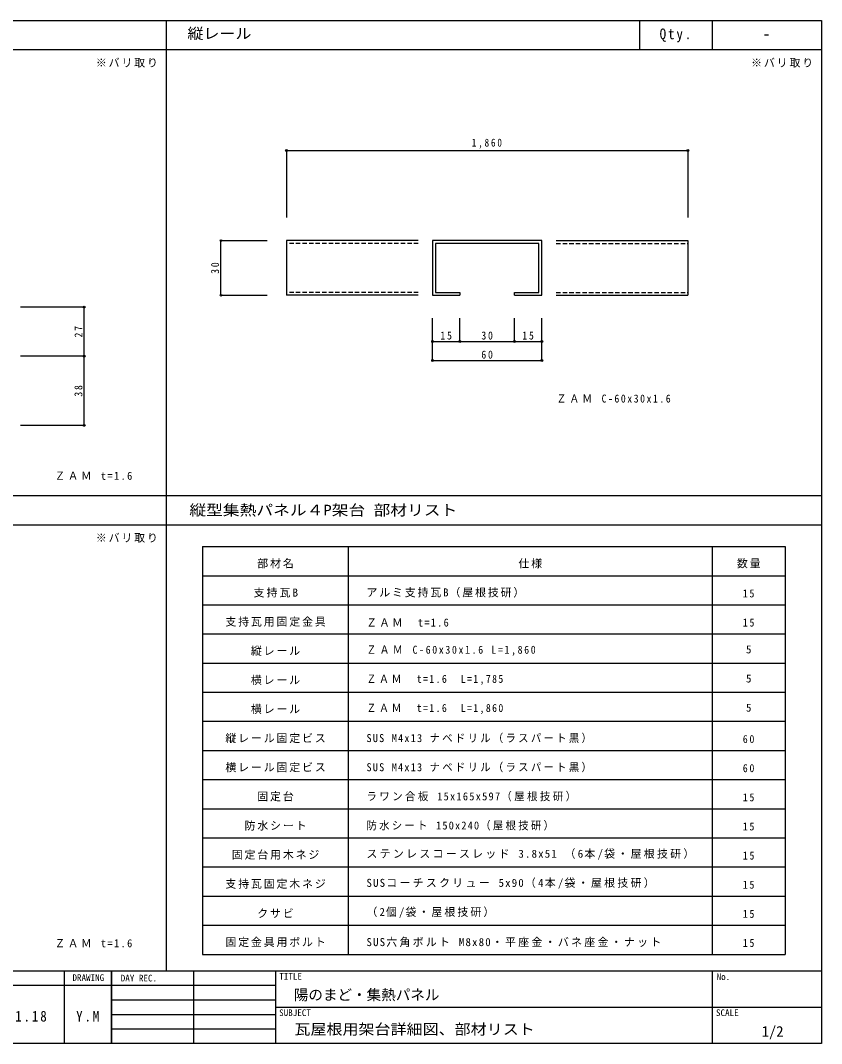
# Model space of a CAD drawing. Units: millimetres on the paper, enlarged 10 times, with parts at other scales. Extents: x -4356 to 3884, y -2974 to 2806.
# Drawn here: x 1683 to 3884, y -2974 to -164 of the extents above; entities that cross this region are included whole.
import ezdxf
from ezdxf.enums import TextEntityAlignment as Align

# ---------------------------------------------------------------- set-up
doc = ezdxf.new("R2010")
doc.units = ezdxf.units.MM
doc.header["$LTSCALE"] = 10
doc.header["$PDMODE"] = 32
doc.header["$PDSIZE"] = 5
doc.linetypes.add('DASHED1', pattern=[1.8, 1.2, -0.6])
doc.layers.add('3-0', color=7, linetype='Continuous')
doc.layers.add('F-0', color=7, linetype='Continuous')
doc.styles.add('ＭＳ ゴシック', font='')
doc.styles.add('ＭＳ Ｐゴシック', font='')
doc.styles.get('ＭＳ ゴシック').set_extended_font_data('MS Gothic')
doc.styles.get('ＭＳ Ｐゴシック').set_extended_font_data('MS PGothic')

msp = doc.modelspace()

# ---------------------------------------------------------------- linework, layer by layer
at = {"layer": '3-0', "color": 4}
for p, q in [((2414.25, -521.69), (3516.75, -521.69)), ((2414.25, -521.69), (2414.25, -705.33)), ((3516.75, -521.69), (3516.75, -705.33)), ((2234.11, -919.24), (2234.11, -769.24)), ((2234.11, -769.24), (2360.6, -769.24)), ((2234.11, -919.24), (2360.6, -919.24)), ((1858.68, -951.6), (1683.67, -951.6)), ((1858.68, -1086.6), (1858.68, -951.6)), ((2815.5, -1098.51), (2815.5, -982.05)), ((2815.5, -1046.17), (2815.5, -982.05)), ((2890.5, -1046.17), (2890.5, -982.05)), ((3040.5, -1046.17), (3040.5, -982.05)), ((3115.5, -1098.51), (3115.5, -982.05)), ((3115.5, -1046.17), (3115.5, -982.05)), ((2815.5, -1046.17), (2890.5, -1046.17)), ((2890.5, -1046.17), (3040.5, -1046.17)), ((3040.5, -1046.17), (3115.5, -1046.17)), ((1858.68, -1086.6), (1683.67, -1086.6)), ((1858.68, -1276.6), (1858.68, -1086.6)), ((2815.5, -1098.51), (3115.5, -1098.51)), ((1858.68, -1276.6), (1683.67, -1276.6))]:
    msp.add_line(p, q, dxfattribs=at)
at = {"layer": '3-0'}
for p, q in [((2414.25, -769.24), (2414.25, -919.24)), ((2776.05, -769.24), (2414.25, -769.24)), ((2823.5, -777.24), (2823.5, -911.24)), ((3107.5, -777.24), (2823.5, -777.24)), ((3107.5, -911.24), (3107.5, -777.24)), ((3154.95, -769.24), (3516.75, -769.24)), ((3516.75, -769.24), (3516.75, -919.24)), ((2776.05, -919.24), (2414.25, -919.24)), ((2815.5, -919.24), (2890.5, -919.24)), ((2823.5, -911.24), (2890.5, -911.24)), ((2890.5, -911.24), (2890.5, -919.24)), ((3040.5, -911.24), (3107.5, -911.24)), ((3040.5, -919.24), (3040.5, -911.24)), ((3040.5, -919.24), (3115.5, -919.24)), ((3154.95, -919.24), (3516.75, -919.24))]:
    msp.add_line(p, q, dxfattribs=at)
at = {"layer": '3-0', "linetype": 'DASHED1'}
for p, q in [((2776.05, -777.24), (2414.25, -777.24)), ((3154.95, -777.24), (3516.75, -777.24)), ((2776.05, -911.24), (2414.25, -911.24)), ((3154.95, -911.24), (3516.75, -911.24))]:
    msp.add_line(p, q, dxfattribs=at)
at = {"layer": '3-0'}
msp.add_lwpolyline([(3115.5, -919.24), (3115.5, -769.24), (2815.5, -769.24), (2815.5, -919.24)], dxfattribs=at)
at = {"layer": '3-0', "color": 5}
for p in [(2414.25, -521.69), (3516.75, -521.69), (2234.11, -769.24), (2234.11, -919.24), (1858.68, -951.6), (2815.5, -1046.17), (2890.5, -1046.17), (3040.5, -1046.17), (3115.5, -1046.17), (1858.68, -1086.6), (2815.5, -1098.51), (3115.5, -1098.51), (1858.68, -1276.6)]:
    msp.add_point(p, dxfattribs=at)
at = {"layer": 'F-0'}
for p, q in [((2083.74, -164.5), (2083.74, -2774.5)), ((-156.26, -1469.5), (3883.74, -1469.5)), ((-156.26, -1549.5), (3883.74, -1549.5)), ((2183.74, -1609.5), (3783.74, -1609.5)), ((2183.74, -1609.5), (2183.74, -2729.5)), ((2583.74, -1609.5), (2583.74, -2729.5)), ((3583.74, -1609.5), (3583.74, -2729.5)), ((3783.74, -1609.5), (3783.74, -2729.5)), ((2183.74, -1689.5), (3783.74, -1689.5)), ((2183.74, -1769.5), (3783.74, -1769.5)), ((2183.74, -1849.5), (3783.74, -1849.5)), ((2183.74, -1929.5), (3783.74, -1929.5)), ((2183.74, -2009.5), (3783.74, -2009.5)), ((2183.74, -2089.5), (3783.74, -2089.5)), ((2183.74, -2169.5), (3783.74, -2169.5)), ((2183.74, -2249.5), (3783.74, -2249.5)), ((2183.74, -2329.5), (3783.74, -2329.5)), ((2183.74, -2409.5), (3783.74, -2409.5)), ((2183.74, -2489.5), (3783.74, -2489.5)), ((2183.74, -2569.5), (3783.74, -2569.5)), ((2183.74, -2649.5), (3783.74, -2649.5)), ((2183.74, -2729.5), (3783.74, -2729.5)), ((1933.74, -2774.5), (1933.74, -2974.5)), ((2158.74, -2774.5), (2158.74, -2974.5))]:
    msp.add_line(p, q, dxfattribs=at)
at = {"layer": 'F-0', "color": 5}
for p, q in [((3383.74, -164.5), (3383.74, -244.5)), ((3583.74, -164.5), (3583.74, -244.5)), ((3883.74, -164.5), (3883.74, -2974.5)), ((-156.26, -244.5), (3883.74, -244.5)), ((-156.26, -2774.5), (3883.74, -2774.5)), ((3883.74, -2974.5), (-156.26, -2974.5))]:
    msp.add_line(p, q, dxfattribs=at)
at = {"layer": 'F-0', "color": 2}
for p, q in [((1803.74, -2774.5), (1803.74, -2974.5)), ((1933.74, -2974.5), (1933.74, -2774.5)), ((2383.74, -2774.5), (2383.74, -2974.5)), ((3583.74, -2774.5), (3583.74, -2974.5)), ((1503.74, -2814.5), (1933.74, -2814.5)), ((1933.74, -2814.5), (2383.74, -2814.5)), ((1933.74, -2854.5), (2383.74, -2854.5)), ((2383.74, -2874.5), (3883.74, -2874.5)), ((1933.74, -2894.5), (2383.74, -2894.5)), ((1933.74, -2934.5), (2383.74, -2934.5))]:
    msp.add_line(p, q, dxfattribs=at)
at = {"layer": 'F-0', "color": 5}
msp.add_lwpolyline([(-156.26, -2974.5), (-156.26, -164.5), (3883.74, -164.5)], dxfattribs=at)

# ---------------------------------------------------------------- texts
at = {"layer": '3-0', "char_height": 21.99, "attachment_point": 7, "style": 'ＭＳ ゴシック'}
for s, insert in [('\\T1.17;※バリ取り', (1890.37, -294.05)), ('\\T1.17;※バリ取り', (3690.37, -294.05)), ('\\T1.38;\\W0.85;1,860', (2923, -516.69)), ('\\T1.36;\\W0.9;15', (2836.75, -1041.17)), ('\\T1.36;\\W0.9;30', (2949.25, -1041.17)), ('\\T1.36;\\W0.9;15', (3061.75, -1041.17)), ('\\T1.36;\\W0.9;60', (2949.25, -1093.51)), ('\\T1.31;\\W0.9;ＺＡＭ\\~C-60x30x1.6', (3155.84, -1214.33)), ('\\T1.27;\\W0.95;ＺＡＭ\\~t=1.6', (1777.47, -1426.43)), ('\\T1.17;※バリ取り', (1890.37, -1599.05)), ('\\T1.27;\\W0.95;ＺＡＭ\\~t=1.6', (1777.47, -2710.41))]:
    msp.add_mtext(s, dxfattribs=dict(at, insert=insert))
at = {"layer": '3-0', "char_height": 21.99, "attachment_point": 7, "rotation": 90, "style": 'ＭＳ ゴシック'}
for s, insert in [('\\T1.36;\\W0.9;30', (2229.11, -860.49)), ('\\T1.36;\\W0.9;27', (1853.68, -1035.35)), ('\\T1.36;\\W0.9;38', (1853.68, -1197.85))]:
    msp.add_mtext(s, dxfattribs=dict(at, insert=insert))
at = {"layer": 'F-0', "style": 'ＭＳ ゴシック'}
for s, width, p in [('縦レール', 1.1, (2141.91, -223.78)), ('縦型集熱パネル４P架台 部材リスト', 1.15, (2147.29, -1532.77)), ('瓦屋根用架台詳細図、部材リスト', 1.1, (2435.81, -2958.75))]:
    msp.add_text(s, height=29.33, dxfattribs=dict(at, width=width)).set_placement(p, align=Align.BOTTOM_LEFT)
at = {"layer": 'F-0'}
for s, height, style, p in [('-', 29.33, 'ＭＳ ゴシック', (3722.74, -224.5)), ('5', 21.99, 'ＭＳ ゴシック', (3676.24, -1909.5)), ('5', 21.99, 'ＭＳ ゴシック', (3676.24, -1989.5)), ('5', 21.99, 'ＭＳ ゴシック', (3676.24, -2069.5)), ('陽のまど・集熱パネル', 29.33, 'ＭＳ Ｐゴシック', (2434.13, -2864.11)), ('1/2', 29.33, 'ＭＳ ゴシック', (3719.51, -2964.53))]:
    msp.add_text(s, height=height, dxfattribs=dict(at, style=style)).set_placement(p, align=Align.BOTTOM_LEFT)
at = {"layer": 'F-0', "color": 4, "style": 'ＭＳ ゴシック'}
for s, p in [('TITLE', (2394.26, -2804.29)), ('No.', (3595.51, -2805.66)), ('DRAWING', (1826.05, -2808.17)), ('DAY REC.', (1958.74, -2809.5)), ('SUBJECT', (2393.74, -2904.5)), ('SCALE', (3593.74, -2904.5))]:
    msp.add_text(s, height=18.33, dxfattribs=at).set_placement(p, align=Align.BOTTOM_LEFT)
at = {"layer": 'F-0', "attachment_point": 7, "style": 'ＭＳ ゴシック'}
for s, insert, char_height in [('\\T1.28;\\W0.9;Qty.', (3438.99, -224.5), 29.33), ('\\T1.28;\\W0.9;Qty.', (3438.99, -224.5), 29.33), ('\\T1.17;部材名', (2333.74, -1669.5), 21.99), ('\\T1.17;仕様', (3051.24, -1669.5), 21.99), ('\\T1.17;数量', (3651.24, -1669.5), 21.99), ('\\T1.19;支持瓦B', (2323.74, -1749.5), 21.99), ('\\T1.17;アルミ支持瓦B（屋根技研）', (2633.74, -1749.5), 21.99), ('\\T1.36;\\W0.9;15', (3667.49, -1749.5), 21.99), ('\\T1.17;支持瓦用固定金具', (2246.24, -1829.5), 21.99), ('\\T1.24;\\W0.95;ＺＡＭ\u3000t=1.6', (2633.74, -1829.5), 21.99), ('\\T1.36;\\W0.9;15', (3667.49, -1829.5), 21.99), ('\\T1.17;縦レール', (2316.24, -1909.5), 21.99), ('\\T1.34;\\W0.9;ＺＡＭ\\~C-60x30x1.6\\~L=1,860\\~', (2633.74, -1909.5), 21.99), ('\\T1.17;横レール', (2316.24, -1989.5), 21.99), ('\\T1.28;\\W0.9;ＺＡＭ\u3000t=1.6\u3000L=1,785', (2633.74, -1989.5), 21.99), ('\\T1.17;横レール', (2316.24, -2069.5), 21.99), ('\\T1.28;\\W0.9;ＺＡＭ\u3000t=1.6\u3000L=1,860', (2633.74, -2069.5), 21.99), ('\\T1.17;縦レール固定ビス', (2246.24, -2149.5), 21.99), ('\\T1.22;\\W0.95;SUS\\~M4x13\\~ナベドリル（ラスパート黒）', (2633.74, -2149.5), 21.99), ('\\T1.36;\\W0.9;60', (3667.49, -2149.5), 21.99), ('\\T1.17;横レール固定ビス', (2246.24, -2229.5), 21.99), ('\\T1.22;\\W0.95;SUS\\~M4x13\\~ナベドリル（ラスパート黒）', (2633.74, -2229.5), 21.99), ('\\T1.36;\\W0.9;60', (3667.49, -2229.5), 21.99), ('\\T1.17;固定台', (2333.74, -2309.5), 21.99), ('\\T1.24;\\W0.95;ラワン合板\\~15x165x597（屋根技研）', (2633.74, -2309.5), 21.99), ('\\T1.36;\\W0.9;15', (3667.49, -2309.5), 21.99), ('\\T1.17;防水シート', (2298.74, -2389.5), 21.99), ('\\T1.22;\\W0.95;防水シート\\~150x240（屋根技研）', (2633.74, -2389.5), 21.99), ('\\T1.36;\\W0.9;15', (3667.49, -2389.5), 21.99), ('\\T1.17;固定台用木ネジ', (2263.74, -2469.5), 21.99), ('\\T1.21;ステンレスコースレッド\\~3.8x51\\~（6本/袋・屋根技研）', (2633.74, -2469.5), 21.99), ('\\T1.36;\\W0.9;15', (3667.49, -2469.5), 21.99), ('\\T1.17;支持瓦固定木ネジ', (2246.24, -2549.5), 21.99), ('\\T1.21;SUSコーチスクリュー\\~5x90（4本/袋・屋根技研）', (2633.74, -2549.5), 21.99), ('\\T1.36;\\W0.9;15', (3667.49, -2549.5), 21.99), ('\\T1.17;クサビ', (2333.74, -2629.5), 21.99), ('\\T1.19;（2個/袋・屋根技研）', (2633.74, -2629.5), 21.99), ('\\T1.36;\\W0.9;15', (3667.49, -2629.5), 21.99), ('\\T1.17;固定金具用ボルト', (2246.24, -2709.5), 21.99), ('\\T1.21;SUS六角ボルト\\~M8x80・平座金・バネ座金・ナット', (2633.74, -2709.5), 21.99), ('\\T1.36;\\W0.9;15', (3667.49, -2709.5), 21.99), ('\\T1.28;\\W0.9;2024.1.18', (1553.74, -2914.5), 29.33), ('\\T1.27;\\W0.9;Y.M', (1836.24, -2914.5), 29.33)]:
    msp.add_mtext(s, dxfattribs=dict(at, insert=insert, char_height=char_height))

doc.saveas('drawing.dxf')
